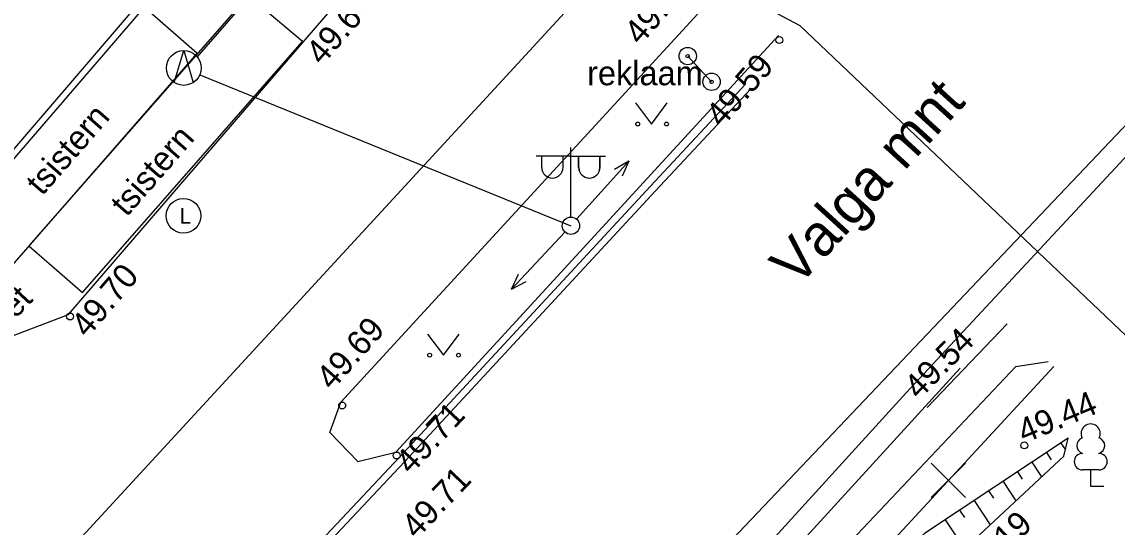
# Model space of a CAD drawing. Extents: x 641088 to 642190, y 6455050 to 6456258.
# Drawn here: x 641328.15 to 641359.68, y 6455874.19 to 6455888.74 of the extents above; entities that cross this region are included whole.
import ezdxf

# ---------------------------------------------------------------- set-up
doc = ezdxf.new("R2010")
doc.units = 0
for name, color, linetype in [('ELRAJATIS', 7, 'Continuous'), ('HALJASTUS', 7, 'Continuous'), ('KAEV', 7, 'Continuous'), ('KORGUS', 7, 'Continuous'), ('KTRASS', 7, 'Continuous'), ('LIIKLUS', 7, 'Continuous'), ('MOOTPIIR', 7, 'Continuous'), ('MPKAABEL', 7, 'Continuous'), ('MPOHULIIN', 7, 'Continuous'), ('PIIR', 7, 'Continuous'), ('POST', 7, 'Continuous'), ('PUU', 7, 'Continuous'), ('RAJATIS', 7, 'Continuous'), ('RELJEEF', 7, 'Continuous'), ('TEE', 7, 'Continuous'), ('VTRASS', 7, 'Continuous')]:
    doc.layers.add(name, color=color, linetype=linetype)

msp = doc.modelspace()

# ---------------------------------------------------------------- linework, layer by layer
at = {"layer": 'ELRAJATIS'}
for p, q in [((641332.535, 6455886.995), (641332.808, 6455887.915)), ((641332.808, 6455887.915), (641333.08, 6455886.995))]:
    msp.add_line(p, q, dxfattribs=at)
msp.add_circle((641332.808, 6455887.415), 0.5, dxfattribs=at)
at = {"layer": 'HALJASTUS'}
for p, q in [((641345.817, 6455886.407), (641346.28, 6455885.8)), ((641346.28, 6455885.8), (641346.726, 6455886.407)), ((641339.827, 6455879.747), (641340.29, 6455879.14)), ((641340.29, 6455879.14), (641340.736, 6455879.747))]:
    msp.add_line(p, q, dxfattribs=at)
for centre in [(641345.879, 6455885.8), (641346.708, 6455885.8), (641339.889, 6455879.14), (641340.718, 6455879.14)]:
    msp.add_circle(centre, 0.055, dxfattribs=at)
at = {"layer": 'KAEV'}
msp.add_circle((641332.8, 6455883.156), 0.5, dxfattribs=at)
at = {"layer": 'KORGUS'}
for centre in [(641349.954, 6455888.22), (641329.537, 6455880.254), (641337.369, 6455877.69), (641357.011, 6455876.54), (641338.938, 6455876.249)]:
    msp.add_circle(centre, 0.1, dxfattribs=at)
at = {"layer": 'KTRASS'}
for p, q in [((641356.513, 6455880.044), (641354.21, 6455877.63)), ((641335.28, 6455856.98), (641355.16, 6455878.77))]:
    msp.add_line(p, q, dxfattribs=at)
msp.add_lwpolyline([(641333.748, 6455858.186), (641360.56, 6455886.427)], dxfattribs=at)
at = {"layer": 'LIIKLUS'}
msp.add_lwpolyline([(641347.317, 6455887.757), (641348.005, 6455887.016)], dxfattribs=at)
for centre, radius in [((641347.317, 6455887.757), 0.25), ((641347.317, 6455887.757), 0.05), ((641348.005, 6455887.016), 0.25), ((641348.005, 6455887.016), 0.05)]:
    msp.add_circle(centre, radius, dxfattribs=at)
at = {"layer": 'MOOTPIIR'}
msp.add_lwpolyline([(641336.676, 6455895.997), (641350.542, 6455888.635), (641373.463, 6455866.831), (641412.515, 6455904.775)], dxfattribs=at)
at = {"layer": 'MPKAABEL'}
for points in [[(641333.195, 6455887.731), (641339.825, 6455895.349)], [(641333.269, 6455887.222), (641343.95, 6455882.87)], [(641312.793, 6455862.327), (641314.839, 6455860.142), (641319.621, 6455855.491), (641324.604, 6455860.507), (641332.218, 6455868.669), (641339.165, 6455876.068), (641346.389, 6455883.874), (641349.132, 6455886.814)], [(641348.985, 6455886.949), (641346.242, 6455884.01), (641339.019, 6455876.204), (641332.072, 6455868.806), (641324.46, 6455860.646), (641319.619, 6455855.772), (641314.982, 6455860.282), (641312.939, 6455862.464)]]:
    msp.add_lwpolyline(points, dxfattribs=at)
at = {"layer": 'MPOHULIIN'}
for p, q in [((641344.117, 6455883.056), (641345.622, 6455884.728)), ((641345.622, 6455884.728), (641345.209, 6455884.493)), ((641345.622, 6455884.728), (641345.431, 6455884.293)), ((641343.78, 6455882.687), (641342.247, 6455881.039)), ((641343.95, 6455882.87), (641343.95, 6455882.87)), ((641343.95, 6455882.87), (641343.95, 6455882.87)), ((641342.247, 6455881.039), (641342.446, 6455881.471)), ((641342.247, 6455881.039), (641342.665, 6455881.267))]:
    msp.add_line(p, q, dxfattribs=at)
at = {"layer": 'PIIR'}
msp.add_lwpolyline([(641325.05, 6455868.67), (641370.66, 6455918.23), (641334.34, 6455937.85), (641313.65, 6455950.2), (641288.74, 6455908.14), (641292.09, 6455898.6)], close=True, dxfattribs=at)
msp.add_lwpolyline([(641370.66, 6455918.23), (641325.05, 6455868.67), (641315.35, 6455858.84), (641270.46, 6455810.04), (641250.06, 6455787.79), (641234.69, 6455771.62), (641216.67, 6455752.61)], dxfattribs=at)
at = {"layer": 'POST'}
for p, q in [((641343.955, 6455884.87), (641342.955, 6455884.87)), ((641343.115, 6455884.549), (641343.115, 6455884.87)), ((641343.728, 6455884.549), (641343.728, 6455884.87)), ((641343.95, 6455883.12), (641343.95, 6455885.12)), ((641343.95, 6455884.87), (641344.95, 6455884.87)), ((641343.955, 6455883.12), (641343.955, 6455885.12)), ((641343.955, 6455884.87), (641344.955, 6455884.87)), ((641344.177, 6455884.549), (641344.177, 6455884.87)), ((641344.181, 6455884.549), (641344.181, 6455884.87)), ((641344.789, 6455884.549), (641344.789, 6455884.87)), ((641344.794, 6455884.549), (641344.794, 6455884.87)), ((641343.95, 6455882.87), (641343.95, 6455882.87)), ((641343.955, 6455882.87), (641343.955, 6455882.87))]:
    msp.add_line(p, q, dxfattribs=at)
msp.add_circle((641343.955, 6455882.87), 0.25, dxfattribs=at)
for centre in [(641343.422, 6455884.549), (641344.483, 6455884.549), (641344.488, 6455884.549)]:
    msp.add_arc(centre, 0.306, 180, 0, dxfattribs=at)
at = {"layer": 'PUU'}
for p, q in [((641359.16, 6455875.835), (641358.68, 6455875.835)), ((641358.92, 6455875.36), (641358.92, 6455875.835)), ((641359.3, 6455875.36), (641358.92, 6455875.36))]:
    msp.add_line(p, q, dxfattribs=at)
for centre, radius, start, end in [((641358.92, 6455876.88), 0.277, 332.5799, 207.4201), ((641358.75, 6455876.533), 0.233, 109.0217, 253.1415), ((641359.09, 6455876.533), 0.233, 286.8508, 70.9859), ((641358.683, 6455876.072), 0.238, 90.0016, 269.3953), ((641359.157, 6455876.072), 0.238, 270.6047, 89.9984)]:
    msp.add_arc(centre, radius, start, end, dxfattribs=at)
at = {"layer": 'RAJATIS'}
for points in [[(641328.352, 6455882.289), (641329.892, 6455880.942), (641336.226, 6455888.181), (641334.662, 6455889.501), (641328.352, 6455882.289)], [(641326.867, 6455880.592), (641333.198, 6455887.828), (641331.666, 6455889.168), (641325.396, 6455881.879), (641326.867, 6455880.592)]]:
    msp.add_lwpolyline(points, dxfattribs=at)
at = {"layer": 'RELJEEF'}
for p, q in [((641358.063, 6455876.608), (641358.191, 6455876.414)), ((641357.229, 6455876.055), (641357.508, 6455875.635)), ((641357.646, 6455876.331), (641357.784, 6455876.123)), ((641356.813, 6455875.778), (641356.951, 6455875.57)), ((641356.396, 6455875.502), (641356.767, 6455874.943)), ((641355.98, 6455875.226), (641356.118, 6455875.017)), ((641355.563, 6455874.949), (641356.026, 6455874.251)), ((641355.146, 6455874.673), (641355.285, 6455874.464)), ((641354.73, 6455874.396), (641355.286, 6455873.558))]:
    msp.add_line(p, q, dxfattribs=at)
for points in [[(641358.271, 6455876.746), (641354.131, 6455873.999), (641352.252, 6455872.295), (641346.678, 6455866.77), (641342.027, 6455861.621), (641341.309, 6455859.753), (641341.444, 6455856.662)], [(641341.444, 6455856.662), (641342.327, 6455859.661), (641343.602, 6455861.411), (641347.819, 6455865.805), (641352.036, 6455870.199), (641355.147, 6455873.429), (641358.148, 6455876.232), (641358.271, 6455876.746)]]:
    msp.add_lwpolyline(points, dxfattribs=at)
at = {"layer": 'TEE'}
for p, q in [((641348.324, 6455889.76), (641337.33, 6455877.79)), ((641349.927, 6455888.347), (641338.91, 6455876.34)), ((641337.01, 6455876.91), (641337.33, 6455877.79)), ((641337.82, 6455876.08), (641337.01, 6455876.91)), ((641337.82, 6455876.08), (641338.91, 6455876.34))]:
    msp.add_line(p, q, dxfattribs=at)
for points in [[(641329.495, 6455880.309), (641337.914, 6455890.113), (641336.309, 6455891.507), (641331.784, 6455889.605), (641323.629, 6455880.077), (641325.218, 6455878.691), (641329.495, 6455880.309)], [(641356.76, 6455878.81), (641357.697, 6455878.958)], [(641356.76, 6455878.81), (641340.61, 6455861.7), (641339.94, 6455859.22), (641340.47, 6455857.04), (641342.08, 6455854.58)]]:
    msp.add_lwpolyline(points, dxfattribs=at)
at = {"layer": 'VTRASS'}
for p, q in [((641338.23, 6455857.59), (641357.857, 6455878.811)), ((641354.326, 6455876.024), (641355.316, 6455875.034)), ((641354.326, 6455875.034), (641355.316, 6455876.024))]:
    msp.add_line(p, q, dxfattribs=at)
msp.add_lwpolyline([(641208.326, 6455724.349), (641218.251, 6455734.656), (641230.82, 6455748.15), (641239.836, 6455758.035), (641249.901, 6455768.811), (641258.272, 6455777.815), (641260.678, 6455780.487), (641260.827, 6455780.65), (641261.003, 6455780.839), (641268.343, 6455788.352), (641275.329, 6455795.89), (641286.178, 6455807.4), (641296.137, 6455818.234), (641304.916, 6455827.237), (641314.341, 6455837.223), (641323.905, 6455847.213), (641334.017, 6455857.704), (641335.14, 6455858.828), (641346.075, 6455869.765), (641353.602, 6455878.041), (641361.291, 6455886.324), (641362.982, 6455888.036)], dxfattribs=at)

# ---------------------------------------------------------------- texts
at = {"layer": 'KAEV'}
msp.add_text('L', height=0.45, dxfattribs=at).set_placement((641332.688, 6455882.931))
at = {"layer": 'KORGUS'}
for s, rotation, p in [(' 49.57', 48.9253, (641345.784, 6455887.846)), (' 49.66', 48.9141, (641336.619, 6455887.267)), (' 49.59', 49.1775, (641348.133, 6455885.47)), (' 49.70', 49.6247, (641329.865, 6455879.414)), (' 49.69', 48.2404, (641336.904, 6455877.903)), (' 49.54', 45.5147, (641353.794, 6455877.647)), (' 49.44', 22.5272, (641356.76, 6455876.489)), (' 49.71', 46.7693, (641339.169, 6455875.482)), (' 49.71', 46.3886, (641339.336, 6455873.628)), (' 49.19', 43.0528, (641355.383, 6455872.422))]:
    msp.add_text(s, height=0.7, rotation=rotation, dxfattribs=at).set_placement(p)
at = {"layer": 'LIIKLUS'}
msp.add_text('reklaam', height=0.7, dxfattribs=at).set_placement((641344.421, 6455886.917))
at = {"layer": 'RAJATIS'}
for p in [(641328.731, 6455883.708), (641331.166, 6455883.102)]:
    msp.add_text('tsistern', height=0.7, rotation=48.8146, dxfattribs=at).set_placement(p)
at = {"layer": 'TEE'}
for s, height, rotation, p in [('Valga mnt', 1.2, 47.6317, (641350.484, 6455881.069)), ('bet', 0.7, 46.227, (641327.596, 6455879.787))]:
    msp.add_text(s, height=height, rotation=rotation, dxfattribs=at).set_placement(p)

doc.saveas('drawing.dxf')
